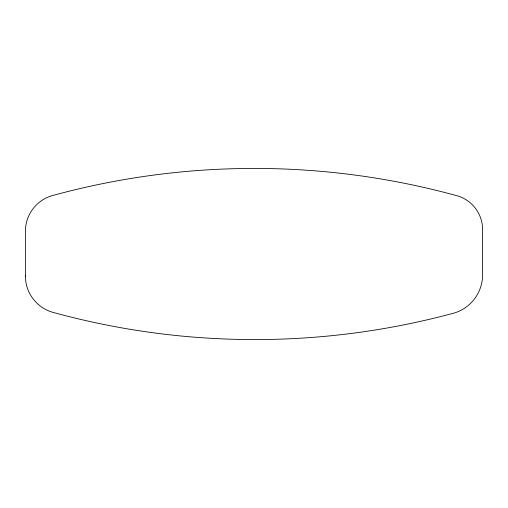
<?xml version="1.0" encoding="UTF-8"?>
<svg xmlns="http://www.w3.org/2000/svg" width="508" height="508" viewBox="0 0 508 508"><rect width="100%" height="100%" fill="white"/><g stroke="black" fill="none" stroke-linecap="round" stroke-linejoin="round"><path stroke-width="0.76" d="M25.4 276.123L25.4 231.673A37.167 37.167 0 0 1 53.975 195.161A764.718 764.718 0 0 1 454.819 195.161A35.325 35.325 0 0 1 482.6 230.88L482.6 275.33A40.011 40.011 0 0 1 454.876 312.833A761.949 761.949 0 0 1 53.975 312.636A37.776 37.776 0 0 1 25.4 275.33"/></g></svg>
